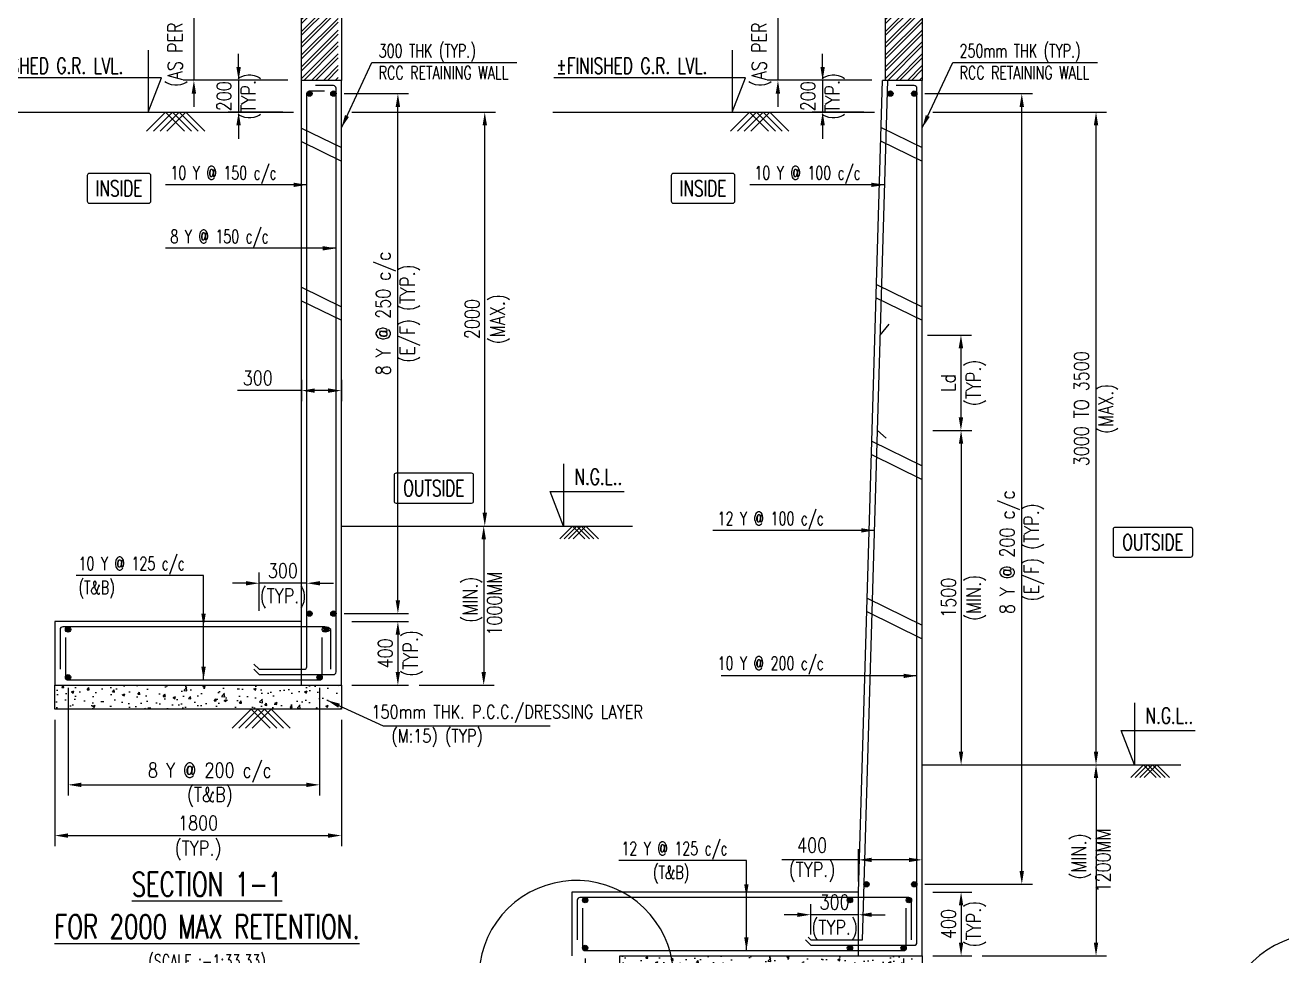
# Model space of a CAD drawing. Extents: x 345615 to 1272425, y -526289 to -156124.
# Drawn here: x 637032 to 660712, y -299115 to -281575 of the extents above; entities that cross this region are included whole.
import ezdxf
from ezdxf.enums import TextEntityAlignment as Align
from ezdxf.lldxf.tags import DXFTag

# ---------------------------------------------------------------- set-up
doc = ezdxf.new("R2010")
doc.units = 0
doc.header["$LTSCALE"] = 500
doc.header["$MEASUREMENT"] = 0
doc.header["$PDMODE"] = 35
doc.header["$PDSIZE"] = -15
doc.layers.get('DEFPOINTS').update_dxf_attribs({"color": 4})
for name, color, linetype in [('NO. BEAM', 3, 'Continuous'), ('S- PILE CAP', 4, 'Continuous'), ('S-COLUMN', 1, 'Continuous'), ('S-DIM-1', 5, 'Continuous'), ('S-FOOTING', 4, 'Continuous'), ('S-HATCH', 253, 'Continuous'), ('S-LEVEL SECTION', 3, 'Continuous'), ('S-PCC', 9, 'Continuous'), ('S-REINFORCEMENT', 6, 'Continuous'), ('S-RETAINING WALL', 6, 'Continuous'), ('S-TEXT', 2, 'Continuous'), ('S-TEXT-1', 4, 'Continuous'), ('S-TITIL', 6, 'Continuous'), ('TITLE', 4, 'Continuous')]:
    doc.layers.add(name, color=color, linetype=linetype)
doc.layers.add('RIDE-PROFILE', color=8, linetype='Continuous', lineweight=25)
doc.styles.add('ROMANS', font='simplex.shx', dxfattribs={"width": 0.8, "height": 275, "bigfont": 'bigfont.shx'})
tags = doc.linetypes.add('HIDDEN', pattern=[0.375, 0.25, -0.125]).pattern_tags.tags
tags[6:7] = [DXFTag(74, 4), DXFTag(75, 0), DXFTag(340, '0'), DXFTag(46, 1.0), DXFTag(50, 0.0), DXFTag(44, 0.0), DXFTag(45, 0.0)]
tags[4:5] = [DXFTag(74, 4), DXFTag(75, 0), DXFTag(340, '0'), DXFTag(46, 1.0), DXFTag(50, 0.0), DXFTag(44, 0.0), DXFTag(45, 0.0)]
doc.dimstyles.new('dim100', dxfattribs={"dimtxt": 250, "dimasz": 250, "dimexe": 200, "dimexo": 200, "dimgap": 100, "dimtad": 1, "dimdec": 0, "dimzin": 0, "dimdsep": 46, "dimtxsty": 'ROMANS', "dimcen": 0, "dimclrd": 5, "dimclre": 5, "dimclrt": 4, "dimadec": 0, "dimazin": 0, "dimtfac": 1, "dimtdec": 0, "dimtix": 1, "dimtofl": 0, "dimtmove": 2, "dimatfit": 3, "dimfxl": 0, "dimtolj": 1, "dimtzin": 0, "dimlwd": -1, "dimlwe": -1, "dimarcsym": 0})
doc.dimstyles.new('dim33.33', dxfattribs={"dimtxt": 250, "dimasz": 250, "dimexe": 200, "dimexo": 200, "dimgap": 100, "dimtad": 1, "dimdec": 0, "dimlfac": 0.333331, "dimzin": 0, "dimdsep": 46, "dimtxsty": 'ROMANS', "dimcen": 0, "dimclrd": 5, "dimclre": 5, "dimclrt": 4, "dimadec": 0, "dimazin": 0, "dimtfac": 1, "dimtdec": 0, "dimtix": 1, "dimtofl": 0, "dimtmove": 2, "dimatfit": 3, "dimfxl": 0, "dimtolj": 1, "dimtzin": 0, "dimlwd": -1, "dimlwe": -1, "dimarcsym": 0})

# ---------------------------------------------------------------- blocks, each defined once
blk = doc.blocks.new('*D215')
at = {"layer": 'DEFPOINTS', "color": 0}
for p in [(653785, -282865, 0), (655812, -282865), (653785, -297765, 0)]:
    blk.add_point(p, dxfattribs=at)
at = {"layer": 'S-DIM-1', "color": 5}
for p, q in [((653985, -282865), (656012, -282865)), ((653985, -297765), (656012, -297765))]:
    blk.add_line(p, q, dxfattribs=at)
at = {"layer": 'S-DIM-1', "color": 5, "lineweight": -3}
blk.add_line((655812, -297515), (655812, -283115), dxfattribs=at)
at = {"layer": 'S-DIM-1', "color": 5}
for points in [[(655770, -283115), (655853, -283115), (655812, -282865)], [(655770, -297515), (655853, -297515), (655812, -297765)]]:
    blk.add_solid(points, dxfattribs=at)
at = {"layer": 'S-DIM-1', "color": 4, "insert": (655812, -291509), "char_height": 275, "attachment_point": 5, "rotation": 90, "style": 'ROMANS'}
blk.add_mtext('\\A1;8 Y @ 200 c/c\\P(E/F) (TYP.)', dxfattribs=at)
blk = doc.blocks.new('*D216')
at = {"layer": 'DEFPOINTS', "color": 0}
for p in [(653935, -297915), (653935, -299115), (654668, -299115)]:
    blk.add_point(p, dxfattribs=at)
at = {"layer": 'S-DIM-1', "color": 5}
for p, q in [((654135, -297915), (654868, -297915)), ((654135, -299115), (654868, -299115))]:
    blk.add_line(p, q, dxfattribs=at)
at = {"layer": 'S-DIM-1', "color": 5, "lineweight": -3}
blk.add_line((654668, -298165), (654668, -298865), dxfattribs=at)
at = {"layer": 'S-DIM-1', "color": 5}
for points in [[(654626, -298165), (654709, -298165), (654668, -297915)], [(654626, -298865), (654709, -298865), (654668, -299115)]]:
    blk.add_solid(points, dxfattribs=at)
at = {"layer": 'S-DIM-1', "color": 4, "char_height": 275, "rotation": 90, "style": 'ROMANS'}
for s, insert, attachment_point in [('\\A1;(TYP.)', (654768, -298515), 2), ('\\A1;400', (654568, -298515), 8)]:
    blk.add_mtext(s, dxfattribs=dict(at, insert=insert, attachment_point=attachment_point))
blk = doc.blocks.new('*D217')
at = {"layer": 'DEFPOINTS', "color": 0}
for p in [(647585, -298965, -19), (653585, -298965, -19), (653585, -300256)]:
    blk.add_point(p, dxfattribs=at)
at = {"layer": 'S-DIM-1', "color": 5}
for p, q in [((647585, -299165), (647585, -300456)), ((653585, -299165), (653585, -300456)), ((647835, -300256), (653335, -300256))]:
    blk.add_line(p, q, dxfattribs=at)
for points in [[(647835, -300215), (647835, -300298), (647585, -300256)], [(653335, -300215), (653335, -300298), (653585, -300256)]]:
    blk.add_solid(points, dxfattribs=at)
at = {"layer": 'S-DIM-1', "color": 4, "insert": (651785, -300256), "char_height": 275, "attachment_point": 5, "style": 'ROMANS'}
blk.add_mtext('\\A1;10 Y @ 200 c/c\\P(T&B)', dxfattribs=at)
blk = doc.blocks.new('*D219')
at = {"layer": 'DEFPOINTS', "color": 0}
for p in [(653935, -283215, 0), (657211, -283215), (655715, -295515, 0)]:
    blk.add_point(p, dxfattribs=at)
at = {"layer": 'S-DIM-1', "color": 5}
for p, q in [((654135, -283215), (657411, -283215)), ((655915, -295515), (657411, -295515))]:
    blk.add_line(p, q, dxfattribs=at)
at = {"layer": 'S-DIM-1', "color": 5, "lineweight": -3}
blk.add_line((657211, -295265), (657211, -283465), dxfattribs=at)
at = {"layer": 'S-DIM-1', "color": 5}
for points in [[(657169, -283465), (657252, -283465), (657211, -283215)], [(657169, -295265), (657252, -295265), (657211, -295515)]]:
    blk.add_solid(points, dxfattribs=at)
at = {"layer": 'S-DIM-1', "color": 4, "insert": (657211, -288805), "char_height": 275, "attachment_point": 5, "rotation": 90, "style": 'ROMANS'}
blk.add_mtext('\\A1;{3000 TO 3500\\P(MAX.)}', dxfattribs=at)
blk = doc.blocks.new('*D220')
at = {"layer": 'DEFPOINTS', "color": 0}
for p in [(653185, -282615, -1), (652059, -283215), (653035, -283215, -1)]:
    blk.add_point(p, dxfattribs=at)
at = {"layer": 'S-DIM-1', "color": 5, "lineweight": -3}
for p, q in [((652059, -282365), (652059, -282115)), ((652059, -282615), (652059, -283215)), ((652059, -283465), (652059, -283715))]:
    blk.add_line(p, q, dxfattribs=at)
at = {"layer": 'S-DIM-1', "color": 5}
for p, q in [((652985, -282615), (651859, -282615)), ((652835, -283215), (651859, -283215))]:
    blk.add_line(p, q, dxfattribs=at)
for points in [[(652018, -282365), (652101, -282365), (652059, -282615)], [(652018, -283465), (652101, -283465), (652059, -283215)]]:
    blk.add_solid(points, dxfattribs=at)
at = {"layer": 'S-DIM-1', "color": 4, "insert": (652059, -282915), "char_height": 275, "attachment_point": 5, "rotation": 90, "style": 'ROMANS'}
blk.add_mtext('\\A1;200\\P(TYP.)', dxfattribs=at)
blk = doc.blocks.new('*D221')
at = {"layer": 'DEFPOINTS', "color": 0}
for p in [(653095, -279555), (651217, -282615), (653125, -282615)]:
    blk.add_point(p, dxfattribs=at)
at = {"layer": 'S-DIM-1', "color": 5, "lineweight": -3}
for p, q in [((651217, -279305), (651217, -279055)), ((651217, -279555), (651217, -282615)), ((651217, -282865), (651217, -283115))]:
    blk.add_line(p, q, dxfattribs=at)
at = {"layer": 'S-DIM-1', "color": 5}
for p, q in [((652895, -279555), (651017, -279555)), ((652925, -282615), (651017, -282615))]:
    blk.add_line(p, q, dxfattribs=at)
for points in [[(651175, -279305), (651258, -279305), (651217, -279555)], [(651175, -282865), (651258, -282865), (651217, -282615)]]:
    blk.add_solid(points, dxfattribs=at)
at = {"layer": 'S-DIM-1', "color": 4, "insert": (650907, -281085), "char_height": 275, "attachment_point": 5, "rotation": 90, "style": 'ROMANS'}
blk.add_mtext('\\A1;(AS PER ARCH REQU.)', dxfattribs=at)
blk = doc.blocks.new('*D222')
at = {"layer": 'DEFPOINTS', "color": 0}
for p in [(653835, -287415), (653935, -289215), (654665, -289215)]:
    blk.add_point(p, dxfattribs=at)
at = {"layer": 'S-DIM-1', "color": 5}
for p, q in [((654035, -287415), (654865, -287415)), ((654135, -289215), (654865, -289215))]:
    blk.add_line(p, q, dxfattribs=at)
at = {"layer": 'S-DIM-1', "color": 5, "lineweight": -3}
blk.add_line((654665, -287665), (654665, -288965), dxfattribs=at)
at = {"layer": 'S-DIM-1', "color": 5}
for points in [[(654623, -287665), (654707, -287665), (654665, -287415)], [(654623, -288965), (654707, -288965), (654665, -289215)]]:
    blk.add_solid(points, dxfattribs=at)
at = {"layer": 'S-DIM-1', "color": 4, "char_height": 275, "rotation": 90, "style": 'ROMANS'}
for s, insert, attachment_point in [('\\A1;(TYP.)', (654765, -288315), 2), ('\\A1;Ld', (654565, -288315), 8)]:
    blk.add_mtext(s, dxfattribs=dict(at, insert=insert, attachment_point=attachment_point))
blk = doc.blocks.new('*D223')
at = {"layer": 'DEFPOINTS', "color": 0}
for p in [(653935, -289215, 0), (653935, -295515), (654668, -295515)]:
    blk.add_point(p, dxfattribs=at)
at = {"layer": 'S-DIM-1', "color": 5}
for p, q in [((654135, -289215), (654868, -289215)), ((654135, -295515), (654868, -295515))]:
    blk.add_line(p, q, dxfattribs=at)
at = {"layer": 'S-DIM-1', "color": 5, "lineweight": -3}
blk.add_line((654668, -289465), (654668, -295265), dxfattribs=at)
at = {"layer": 'S-DIM-1', "color": 5}
for points in [[(654626, -289465), (654709, -289465), (654668, -289215)], [(654626, -295265), (654709, -295265), (654668, -295515)]]:
    blk.add_solid(points, dxfattribs=at)
at = {"layer": 'S-DIM-1', "color": 4, "char_height": 275, "rotation": 90, "style": 'ROMANS'}
for s, insert, attachment_point in [('\\A1;(MIN.)}', (654768, -292365), 2), ('\\A1;{1500', (654568, -292365), 8)]:
    blk.add_mtext(s, dxfattribs=dict(at, insert=insert, attachment_point=attachment_point))
blk = doc.blocks.new('*D224')
at = {"layer": 'DEFPOINTS', "color": 0}
for p in [(656372, -295515), (654868, -299115, 0), (657211, -299115)]:
    blk.add_point(p, dxfattribs=at)
at = {"layer": 'S-DIM-1', "color": 5}
for p, q in [((656572, -295515), (657411, -295515)), ((655068, -299115), (657411, -299115))]:
    blk.add_line(p, q, dxfattribs=at)
at = {"layer": 'S-DIM-1', "color": 5, "lineweight": -3}
blk.add_line((657211, -295765), (657211, -298865), dxfattribs=at)
at = {"layer": 'S-DIM-1', "color": 5}
for points in [[(657169, -295765), (657252, -295765), (657211, -295515)], [(657169, -298865), (657252, -298865), (657211, -299115)]]:
    blk.add_solid(points, dxfattribs=at)
at = {"layer": 'S-DIM-1', "color": 4, "insert": (657116, -297315), "char_height": 275, "attachment_point": 5, "rotation": 90, "style": 'ROMANS'}
blk.add_mtext('\\A1; (MIN.)\\P1200MM ', dxfattribs=at)
blk = doc.blocks.new('*D253')
at = {"layer": 'DEFPOINTS', "color": 0}
for p in [(642841, -282865, 0), (644056, -282865), (642841, -292665, 0)]:
    blk.add_point(p, dxfattribs=at)
at = {"layer": 'S-DIM-1', "color": 5}
for p, q in [((643041, -282865), (644256, -282865)), ((643041, -292665), (644256, -292665))]:
    blk.add_line(p, q, dxfattribs=at)
at = {"layer": 'S-DIM-1', "color": 5, "lineweight": -3}
blk.add_line((644056, -292415), (644056, -283115), dxfattribs=at)
at = {"layer": 'S-DIM-1', "color": 5}
for points in [[(644014, -283115), (644097, -283115), (644056, -282865)], [(644014, -292415), (644097, -292415), (644056, -292665)]]:
    blk.add_solid(points, dxfattribs=at)
at = {"layer": 'S-DIM-1', "color": 4, "insert": (644056, -287009), "char_height": 275, "attachment_point": 5, "rotation": 90, "style": 'ROMANS'}
blk.add_mtext('\\A1;{8 Y @ 250 c/c\\P(E/F) (TYP.)}', dxfattribs=at)
blk = doc.blocks.new('*D254')
at = {"layer": 'DEFPOINTS', "color": 0}
for p in [(642991, -292815), (642991, -294015), (644056, -294015)]:
    blk.add_point(p, dxfattribs=at)
at = {"layer": 'S-DIM-1', "color": 5}
for p, q in [((643191, -292815), (644256, -292815)), ((643191, -294015), (644256, -294015))]:
    blk.add_line(p, q, dxfattribs=at)
at = {"layer": 'S-DIM-1', "color": 5, "lineweight": -3}
blk.add_line((644056, -293065), (644056, -293765), dxfattribs=at)
at = {"layer": 'S-DIM-1', "color": 5}
for points in [[(644014, -293065), (644097, -293065), (644056, -292815)], [(644014, -293765), (644097, -293765), (644056, -294015)]]:
    blk.add_solid(points, dxfattribs=at)
at = {"layer": 'S-DIM-1', "color": 4, "char_height": 275, "rotation": 90, "style": 'ROMANS'}
for s, insert, attachment_point in [('\\A1;(TYP.)', (644156, -293415), 2), ('\\A1;400', (643956, -293415), 8)]:
    blk.add_mtext(s, dxfattribs=dict(at, insert=insert, attachment_point=attachment_point))
blk = doc.blocks.new('*D255')
at = {"layer": 'DEFPOINTS', "color": 0}
for p in [(637841, -293865, -19), (642581, -293865, -19), (642581, -295892)]:
    blk.add_point(p, dxfattribs=at)
at = {"layer": 'S-DIM-1', "color": 5}
for p, q in [((637841, -294065), (637841, -296092)), ((642581, -294065), (642581, -296092)), ((638091, -295892), (642331, -295892))]:
    blk.add_line(p, q, dxfattribs=at)
for points in [[(638091, -295851), (638091, -295934), (637841, -295892)], [(642331, -295851), (642331, -295934), (642581, -295892)]]:
    blk.add_solid(points, dxfattribs=at)
at = {"layer": 'S-DIM-1', "color": 4, "insert": (640511, -295892), "char_height": 275, "attachment_point": 5, "style": 'ROMANS'}
blk.add_mtext('\\A1;8 Y @ 200 c/c\\P(T&B)', dxfattribs=at)
blk = doc.blocks.new('*D256')
at = {"layer": 'DEFPOINTS', "color": 0}
for p in [(637591, -294465, -19), (642991, -294465, -19), (642991, -296848)]:
    blk.add_point(p, dxfattribs=at)
at = {"layer": 'S-DIM-1', "color": 5}
for p, q in [((637591, -294665), (637591, -297048)), ((642991, -294665), (642991, -297048)), ((637841, -296848), (642741, -296848))]:
    blk.add_line(p, q, dxfattribs=at)
for points in [[(637841, -296807), (637841, -296890), (637591, -296848)], [(642741, -296807), (642741, -296890), (642991, -296848)]]:
    blk.add_solid(points, dxfattribs=at)
at = {"layer": 'S-DIM-1', "color": 4, "char_height": 275, "style": 'ROMANS'}
for s, insert, attachment_point in [('\\A1;1800', (640291, -296748), 8), ('\\A1;(TYP.)', (640291, -296948), 2)]:
    blk.add_mtext(s, dxfattribs=dict(at, insert=insert, attachment_point=attachment_point))
blk = doc.blocks.new('*D257')
at = {"layer": 'DEFPOINTS', "color": 0}
for p in [(642991, -283215), (645693, -283215), (645201, -291015)]:
    blk.add_point(p, dxfattribs=at)
at = {"layer": 'S-DIM-1', "color": 5}
for p, q in [((643191, -283215), (645893, -283215)), ((645401, -291015), (645893, -291015))]:
    blk.add_line(p, q, dxfattribs=at)
at = {"layer": 'S-DIM-1', "color": 5, "lineweight": -3}
blk.add_line((645693, -290765), (645693, -283465), dxfattribs=at)
at = {"layer": 'S-DIM-1', "color": 5}
for points in [[(645652, -283465), (645735, -283465), (645693, -283215)], [(645652, -290765), (645735, -290765), (645693, -291015)]]:
    blk.add_solid(points, dxfattribs=at)
at = {"layer": 'S-DIM-1', "color": 4, "char_height": 275, "rotation": 90, "style": 'ROMANS'}
for s, insert, attachment_point in [('\\A1;(MAX.)}', (645793, -287115), 2), ('\\A1;{2000', (645593, -287115), 8)]:
    blk.add_mtext(s, dxfattribs=dict(at, insert=insert, attachment_point=attachment_point))
blk = doc.blocks.new('*D258')
at = {"layer": 'DEFPOINTS', "color": 0}
for p in [(642181, -282615, -1), (641055, -283215), (642091, -283215, -1)]:
    blk.add_point(p, dxfattribs=at)
at = {"layer": 'S-DIM-1', "color": 5, "lineweight": -3}
for p, q in [((641055, -282365), (641055, -282115)), ((641055, -282615), (641055, -283215)), ((641055, -283465), (641055, -283715))]:
    blk.add_line(p, q, dxfattribs=at)
at = {"layer": 'S-DIM-1', "color": 5}
for p, q in [((641981, -282615), (640855, -282615)), ((641891, -283215), (640855, -283215))]:
    blk.add_line(p, q, dxfattribs=at)
for points in [[(641013, -282365), (641096, -282365), (641055, -282615)], [(641013, -283465), (641096, -283465), (641055, -283215)]]:
    blk.add_solid(points, dxfattribs=at)
at = {"layer": 'S-DIM-1', "color": 4, "insert": (641055, -282915), "char_height": 275, "attachment_point": 5, "rotation": 90, "style": 'ROMANS'}
blk.add_mtext('\\A1;200\\P(TYP.)', dxfattribs=at)
blk = doc.blocks.new('*D259')
at = {"layer": 'DEFPOINTS', "color": 0}
for p in [(641441, -292093), (641441, -292815), (642341, -292688)]:
    blk.add_point(p, dxfattribs=at)
at = {"layer": 'S-DIM-1', "color": 5}
for p, q in [((641441, -292615), (641441, -291893)), ((642341, -292488), (642341, -291893))]:
    blk.add_line(p, q, dxfattribs=at)
at = {"layer": 'S-DIM-1', "color": 5, "lineweight": -3}
for p, q in [((641191, -292093), (640941, -292093)), ((642341, -292093), (641441, -292093)), ((642591, -292093), (642841, -292093))]:
    blk.add_line(p, q, dxfattribs=at)
at = {"layer": 'S-DIM-1', "color": 5}
for points in [[(641191, -292052), (641191, -292135), (641441, -292093)], [(642591, -292052), (642591, -292135), (642341, -292093)]]:
    blk.add_solid(points, dxfattribs=at)
at = {"layer": 'S-DIM-1', "color": 4, "char_height": 275, "style": 'ROMANS'}
for s, insert, attachment_point in [('\\A1;300', (641891, -291993), 8), ('\\A1;(TYP.)', (641891, -292193), 2)]:
    blk.add_mtext(s, dxfattribs=dict(at, insert=insert, attachment_point=attachment_point))
blk = doc.blocks.new('*D260')
at = {"layer": 'DEFPOINTS', "color": 0}
for p in [(642091, -279555), (640212, -282615), (642181, -282615)]:
    blk.add_point(p, dxfattribs=at)
at = {"layer": 'S-DIM-1', "color": 5, "lineweight": -3}
for p, q in [((640212, -279305), (640212, -279055)), ((640212, -279555), (640212, -282615)), ((640212, -282865), (640212, -283115))]:
    blk.add_line(p, q, dxfattribs=at)
at = {"layer": 'S-DIM-1', "color": 5}
for p, q in [((641891, -279555), (640012, -279555)), ((641981, -282615), (640012, -282615))]:
    blk.add_line(p, q, dxfattribs=at)
for points in [[(640171, -279305), (640254, -279305), (640212, -279555)], [(640171, -282865), (640254, -282865), (640212, -282615)]]:
    blk.add_solid(points, dxfattribs=at)
at = {"layer": 'S-DIM-1', "color": 4, "insert": (639903, -281085), "char_height": 275, "attachment_point": 5, "rotation": 90, "style": 'ROMANS'}
blk.add_mtext('\\A1;(AS PER ARCH REQU.)', dxfattribs=at)
blk = doc.blocks.new('*D263')
at = {"layer": 'DEFPOINTS', "color": 0}
for p in [(645145, -291015), (644256, -294015), (645673, -294015)]:
    blk.add_point(p, dxfattribs=at)
at = {"layer": 'S-DIM-1', "color": 5}
for p, q in [((645345, -291015), (645873, -291015)), ((644456, -294015), (645873, -294015))]:
    blk.add_line(p, q, dxfattribs=at)
at = {"layer": 'S-DIM-1', "color": 5, "lineweight": -3}
blk.add_line((645673, -291265), (645673, -293765), dxfattribs=at)
at = {"layer": 'S-DIM-1', "color": 5}
for points in [[(645631, -291265), (645715, -291265), (645673, -291015)], [(645631, -293765), (645715, -293765), (645673, -294015)]]:
    blk.add_solid(points, dxfattribs=at)
at = {"layer": 'S-DIM-1', "color": 4, "insert": (645646, -292476), "char_height": 275, "attachment_point": 5, "rotation": 90, "style": 'ROMANS'}
blk.add_mtext('\\A1; (MIN.)\\P1000MM ', dxfattribs=at)
blk = doc.blocks.new('*D297')
at = {"layer": 'DEFPOINTS', "color": 0}
for p in [(642241, -288058, -19), (642991, -288058, -19), (642241, -288462)]:
    blk.add_point(p, dxfattribs=at)
at = {"layer": 'S-DIM-1', "color": 5}
for p, q in [((642241, -288258), (642241, -288662)), ((642991, -288258), (642991, -288662))]:
    blk.add_line(p, q, dxfattribs=at)
at = {"layer": 'S-DIM-1', "color": 5, "lineweight": -3}
for p, q in [((642241, -288462), (641033, -288462)), ((642741, -288462), (642491, -288462))]:
    blk.add_line(p, q, dxfattribs=at)
at = {"layer": 'S-DIM-1', "color": 5}
for points in [[(642491, -288421), (642491, -288504), (642241, -288462)], [(642741, -288421), (642741, -288504), (642991, -288462)]]:
    blk.add_solid(points, dxfattribs=at)
at = {"layer": 'S-DIM-1', "color": 4, "insert": (641416, -288225), "char_height": 275, "attachment_point": 5, "style": 'ROMANS'}
blk.add_mtext('\\A1;300', dxfattribs=at)
blk = doc.blocks.new('*D312')
at = {"layer": 'DEFPOINTS', "color": 0}
for p in [(652735, -297306), (653935, -297842), (652735, -297915)]:
    blk.add_point(p, dxfattribs=at)
at = {"layer": 'S-DIM-1', "color": 5}
for p, q in [((652735, -297715), (652735, -297106)), ((653935, -297642), (653935, -297106))]:
    blk.add_line(p, q, dxfattribs=at)
at = {"layer": 'S-DIM-1', "color": 5, "lineweight": -3}
for p, q in [((652735, -297306), (651289, -297306)), ((653685, -297306), (652985, -297306))]:
    blk.add_line(p, q, dxfattribs=at)
at = {"layer": 'S-DIM-1', "color": 5}
for points in [[(652985, -297265), (652985, -297348), (652735, -297306)], [(653685, -297265), (653685, -297348), (653935, -297306)]]:
    blk.add_solid(points, dxfattribs=at)
at = {"layer": 'S-DIM-1', "color": 4, "insert": (651860, -297306), "char_height": 275, "attachment_point": 5, "style": 'ROMANS'}
blk.add_mtext('\\A1;400\\P(TYP.)', dxfattribs=at)
blk = doc.blocks.new('*D314')
at = {"layer": 'DEFPOINTS', "color": 0}
for p in [(651835, -298340), (652735, -298788), (651835, -298915)]:
    blk.add_point(p, dxfattribs=at)
at = {"layer": 'S-DIM-1', "color": 5, "lineweight": -3}
for p, q in [((651585, -298340), (651335, -298340)), ((652735, -298340), (651835, -298340)), ((652985, -298340), (653235, -298340))]:
    blk.add_line(p, q, dxfattribs=at)
at = {"layer": 'S-DIM-1', "color": 5}
for p, q in [((651835, -298715), (651835, -298140)), ((652735, -298588), (652735, -298140))]:
    blk.add_line(p, q, dxfattribs=at)
for points in [[(651585, -298298), (651585, -298381), (651835, -298340)], [(652985, -298298), (652985, -298381), (652735, -298340)]]:
    blk.add_solid(points, dxfattribs=at)
at = {"layer": 'S-DIM-1', "color": 4, "char_height": 275, "style": 'ROMANS'}
for s, insert, attachment_point in [('\\A1;300', (652285, -298240), 8), ('\\A1;(TYP.)', (652285, -298440), 2)]:
    blk.add_mtext(s, dxfattribs=dict(at, insert=insert, attachment_point=attachment_point))

msp = doc.modelspace()

# ---------------------------------------------------------------- hatches: boundary and pattern name
at = {"layer": 'S-HATCH'}
h = msp.add_hatch(dxfattribs=at)
h.set_pattern_fill('ANSI32', color=256, scale=420, style=0)
h.set_pattern_definition([(45, (-8048956.4, 118188.44), (-111.369318, 111.369318), []), (45, (-8048882.16, 118188.44), (-111.369318, 111.369318), [])])
h.paths.add_polyline_path([(642240.882, -280965.18), (642930.882, -280965.18), (642930.882, -279915.18), (642240.882, -279915.18)])
h.paths.add_polyline_path([(642930.882, -281265.18), (642240.882, -281265.18), (642240.882, -282615.18), (642930.882, -282615.18)])
h = msp.add_hatch(dxfattribs=at)
h.set_pattern_fill('ANSI32', color=256, scale=420, style=0)
h.set_pattern_definition([(45, (-8037951.97, 118188.44), (-111.369318, 111.369318), []), (45, (-8037877.73, 118188.44), (-111.369318, 111.369318), [])])
h.paths.add_polyline_path([(653245.316, -280965.18), (653935.316, -280965.18), (653935.316, -279915.18), (653245.316, -279915.18)])
h.paths.add_polyline_path([(653935.316, -281265.18), (653245.316, -281265.18), (653245.316, -282615.18), (653935.316, -282615.18)])
at = {"layer": 'S-PCC', "linetype": 'ByBlock'}
h = msp.add_hatch(dxfattribs=at)
h.set_pattern_fill('AR-CONC,_O', color=256, scale=66.666667)
h.set_pattern_definition([(50, (-16459276.54, 117312.04), (478.173455, -41.834757), [50, -550]), (355, (-16459276.54, 117312.04), (-92.500889, 501.461422), [40, -440]), (100.4514445, (-16459236.7, 117308.55), (385.672564, 459.626661), [42.493461, -467.428075]), (46.1842, (-16459276.54, 117445.4), (711.49422, -110.346187), [75, -825]), (96.6356355, (-16459217.25, 117436.2), (623.107964, 649.4124), [63.740228, -701.142507]), (351.184164, (-16459276.54, 117445.4), (623.107963, 649.4124), [60, -660]), (21, (-16459209.88, 117412.04), (397.938035, -268.412594), [50, -550]), (326, (-16459209.9, 117412.04), (162.210221, 483.433363), [40, -440]), (71.4514447, (-16459176.7, 117389.67), (560.148251, 215.020769), [42.49346, -467.428075]), (37.5, (-16459276.54, 117312.04), (8.1065702, 221.9292359), [0, -434.6666667, 0, -446.6666667, 0, -441.6666667]), (7.5, (-16459276.54, 117312.04), (175.3796916, 262.9411413), [0, -254.6666667, 0, -424.6666667, 0, -168.3333333]), (327.5, (-16459425.21, 117312.04), (355.8816241, -15.0365812), [0, -166.6666667, 0, -520, 0, -690]), (317.5, (-16459491.88, 117312.04), (388.7907796, 66.736655), [0, -216.6666667, 0, -345.3333333, 0, -490])])
h.paths.add_polyline_path([(637590.882, -294465.18), (637590.882, -294015.18), (642990.882, -294015.18), (642990.882, -294465.18)])
h = msp.add_hatch(dxfattribs=at)
h.set_pattern_fill('AR-CONC,_O', color=256, scale=66.666667)
h.set_pattern_definition([(50, (-16448272.1, 112212.04), (478.173455, -41.834757), [50, -550]), (355, (-16448272.1, 112212.04), (-92.500889, 501.461422), [40, -440]), (100.4514445, (-16448232.26, 112208.55), (385.672564, 459.626661), [42.493461, -467.428075]), (46.1842, (-16448272.1, 112345.4), (711.49422, -110.346187), [75, -825]), (96.6356355, (-16448212.8, 112336.2), (623.107964, 649.4124), [63.740228, -701.142507]), (351.184164, (-16448272.1, 112345.4), (623.107963, 649.4124), [60, -660]), (21, (-16448205.44, 112312.04), (397.938035, -268.412594), [50, -550]), (326, (-16448205.44, 112312.04), (162.210221, 483.433363), [40, -440]), (71.4514447, (-16448172.3, 112289.67), (560.148251, 215.020769), [42.49346, -467.428075]), (37.5, (-16448272.11, 112212.04), (8.1065702, 221.9292359), [0, -434.6666667, 0, -446.6666667, 0, -441.6666667]), (7.5, (-16448272.1, 112212.04), (175.3796916, 262.9411413), [0, -254.6666667, 0, -424.6666667, 0, -168.3333333]), (327.5, (-16448420.78, 112212.04), (355.8816241, -15.0365812), [0, -166.6666667, 0, -520, 0, -690]), (317.5, (-16448487.44, 112212.04), (388.7907796, 66.736655), [0, -216.6666667, 0, -345.3333333, 0, -490])])
h.paths.add_polyline_path([(648235.316, -299565.18), (648235.316, -299115.18), (653935.316, -299115.18), (653935.316, -299565.18)])

# ---------------------------------------------------------------- linework, layer by layer
at = {"color": 1}
for p, q in [((642990.882, -291015.18, -8.324), (648476.167, -291015.18, -8.324)), ((653935.316, -295515.18, -8.324), (658808.895, -295515.18, -8.324))]:
    msp.add_line(p, q, dxfattribs=at)
at = {"layer": 'NO. BEAM', "color": 7}
for points, elevation in [([(639362.301, -284370.243), (638242.301, -284370.243, 0.414213562), (638202.301, -284410.243), (638202.301, -284890.243, 0.414213562), (638242.301, -284930.243), (639362.301, -284930.243, 0.414213562), (639402.301, -284890.243), (639402.301, -284410.243, 0.414213562)], -8.324), ([(650366.735, -284370.243), (649246.735, -284370.243, 0.414213562), (649206.735, -284410.243), (649206.735, -284890.243, 0.414213562), (649246.735, -284930.243), (650366.735, -284930.243, 0.414213562), (650406.735, -284890.243), (650406.735, -284410.243, 0.414213562)], -8.324), ([(645443.43, -290020.832), (644023.43, -290020.832, 0.414213562), (643983.43, -290060.832), (643983.43, -290540.832, 0.414213562), (644023.43, -290580.832), (645443.43, -290580.832, 0.414213562), (645483.43, -290540.832), (645483.43, -290060.832, 0.414213562)], -8.324), ([(658993.523, -291039.376), (657573.523, -291039.376, 0.414213562), (657533.523, -291079.376), (657533.523, -291559.376, 0.414213562), (657573.523, -291599.376), (658993.523, -291599.376, 0.414213562), (659033.523, -291559.376), (659033.523, -291079.376, 0.414213562)], 20.933)]:
    msp.add_lwpolyline(points, format="xyb", close=True, dxfattribs=dict(at, elevation=elevation))
at = {"layer": 'RIDE-PROFILE', "color": 2, "linetype": 'HIDDEN', "ltscale": 1000}
for p, q in [((642240.882, -283515.18, -9.124), (642990.882, -283882.524, -9.124)), ((653159.222, -283502.399, -9.124), (653935.316, -283882.524, -9.124)), ((642240.882, -283770.08, -9.124), (642990.882, -284137.423, -9.124)), ((653151.831, -283753.679, -9.124), (653935.316, -284137.423, -9.124)), ((642240.882, -286515.18, -9.124), (642990.882, -286882.524, -9.124)), ((653072.239, -286459.796, -9.124), (653935.316, -286882.524, -9.124)), ((653064.849, -286711.076, -9.124), (653935.316, -287137.423, -9.124)), ((642240.882, -286770.08, -9.124), (642990.882, -287137.423, -9.124)), ((652985.257, -289417.193, -9.124), (653935.316, -289882.524, -9.124)), ((652977.866, -289668.473, -9.124), (653935.316, -290137.423, -9.124)), ((652898.275, -292374.59, -11.524), (653935.316, -292882.524, -11.524)), ((652890.884, -292625.869, -11.524), (653935.316, -293137.423, -11.524))]:
    msp.add_line(p, q, dxfattribs=at)
at = {"layer": 'S- PILE CAP', "color": 8, "linetype": 'HIDDEN', "ltscale": 1500}
for p, q in [((642240.882, -294015.18, -8.324), (642240.882, -292815.18, -8.324)), ((652735.316, -299115.18, -8.324), (652735.316, -297915.18, -8.324))]:
    msp.add_line(p, q, dxfattribs=at)
at = {"layer": 'S-COLUMN', "color": 4}
msp.add_line((642240.882, -282576.177, -8.324), (642240.882, -279915.18, -8.324), dxfattribs=at)
at = {"layer": 'S-COLUMN', "color": 4, "elevation": -8.324}
for points in [[(642240.882, -282615.18), (642240.882, -279915.18)], [(642990.882, -279915.18), (642990.882, -282615.18)], [(653245.316, -282615.18), (653245.316, -279915.18)], [(653935.316, -279915.18), (653935.316, -282615.18)]]:
    msp.add_lwpolyline(points, dxfattribs=at)
at = {"layer": 'S-FOOTING', "elevation": -8.324}
for points in [[(642240.882, -292815.18), (637590.882, -292815.18), (637590.882, -294015.18), (642990.882, -294015.18)], [(652735.316, -297915.18), (647335.316, -297915.18), (647335.316, -299115.18)], [(648235.316, -299115.18), (653935.316, -299115.18)]]:
    msp.add_lwpolyline(points, dxfattribs=at)
at = {"layer": 'S-LEVEL SECTION'}
for p, q in [((635971.71, -283215.18, -8.324), (642090.882, -283215.18, -8.324)), ((646976.144, -283215.18, -8.324), (653035.316, -283215.18, -8.324))]:
    msp.add_line(p, q, dxfattribs=at)
at = {"layer": 'S-LEVEL SECTION', "elevation": -8.324}
for points in [[(639352.23, -282044.781), (639352.23, -283215.18), (639602.23, -282565.18), (635991.601, -282565.18)], [(650356.664, -282044.781), (650356.664, -283215.18), (650606.664, -282565.18), (646996.035, -282565.18)], [(647174.163, -289844.781), (647174.163, -291015.18), (646924.163, -290365.18), (648317.894, -290365.18)], [(657935.746, -294344.781), (657935.746, -295515.18), (657685.746, -294865.18), (659079.476, -294865.18)]]:
    msp.add_lwpolyline(points, dxfattribs=at)
at = {"layer": 'S-PCC', "elevation": -8.324}
for points in [[(639321.957, -283573.153), (639679.93, -283215.18), (640037.903, -283573.153)], [(639448.52, -283573.153), (639806.492, -283215.18), (640164.465, -283573.153)], [(639575.082, -283573.153), (639933.055, -283215.18), (640291.028, -283573.153)], [(639701.645, -283573.153), (640059.617, -283215.18), (640417.59, -283573.153)], [(650326.391, -283573.153), (650684.364, -283215.18), (651042.337, -283573.153)], [(650452.954, -283573.153), (650810.926, -283215.18), (651168.899, -283573.153)], [(650579.516, -283573.153), (650937.489, -283215.18), (651295.462, -283573.153)], [(650706.079, -283573.153), (651064.051, -283215.18), (651422.024, -283573.153)], [(647581.671, -291253.829), (647343.023, -291015.18), (647104.374, -291253.829)], [(647666.046, -291253.829), (647427.398, -291015.18), (647188.749, -291253.829)], [(647750.421, -291253.829), (647511.773, -291015.18), (647273.124, -291253.829)], [(647834.796, -291253.829), (647596.148, -291015.18), (647357.499, -291253.829)], [(641647.258, -294823.153), (641289.285, -294465.18), (640931.312, -294823.153)], [(641773.82, -294823.153), (641415.847, -294465.18), (641057.875, -294823.153)], [(641900.383, -294823.153), (641542.41, -294465.18), (641184.437, -294823.153)], [(642026.945, -294823.153), (641668.972, -294465.18), (641311, -294823.153)], [(658343.254, -295753.829), (658104.605, -295515.18), (657865.957, -295753.829)], [(658427.629, -295753.829), (658188.98, -295515.18), (657950.332, -295753.829)], [(658512.004, -295753.829), (658273.355, -295515.18), (658034.707, -295753.829)], [(658596.379, -295753.829), (658357.73, -295515.18), (658119.082, -295753.829)]]:
    msp.add_lwpolyline(points, dxfattribs=at)
for points in [[(637590.882, -294465.18), (637590.882, -294015.18), (642990.882, -294015.18), (642990.882, -294465.18)], [(648235.316, -299565.18), (648235.316, -299115.18), (653935.316, -299115.18), (653935.316, -299565.18)]]:
    msp.add_lwpolyline(points, close=True, dxfattribs=at)
at = {"layer": 'S-REINFORCEMENT', "color": 5, "ltscale": 10, "elevation": -8.324}
for points in [[(641340.882, -293715.18), (641440.882, -293815.18), (642840.882, -293815.18, 0.414213562), (642890.882, -293765.18), (642890.882, -282765.18, 0.414213562), (642840.882, -282715.18), (642500.882, -282715.18)], [(651735.316, -298815.18), (651835.316, -298915.18), (653785.316, -298915.18, 0.414213562), (653835.316, -298865.18), (653835.316, -282765.18, 0.414213562), (653785.316, -282715.18), (653445.316, -282715.18)], [(641340.882, -293615.18), (641440.882, -293715.18), (642290.882, -293715.18, 0.414213562), (642340.882, -293665.18), (642340.882, -282865.18, -0.414213562), (642390.882, -282815.18), (642670.882, -282815.18)], [(642790.882, -293715.18), (642790.882, -292965.18, 0.242400153), (642680.882, -292915.18), (637740.882, -292915.18, 0.414213562), (637690.882, -292965.18), (637690.882, -293715.18)], [(637790.882, -293115.18), (637790.882, -293865.18, 0.414213562), (637840.882, -293915.18), (642580.882, -293915.18, 0.414213562), (642630.882, -293865.18), (642630.882, -293115.18)], [(653735.316, -298815.18), (653735.316, -298065.18, 0.414213562), (653685.316, -298015.18), (647485.316, -298015.18, 0.414213562), (647435.316, -298065.18), (647435.316, -298815.18)], [(647535.316, -298215.18), (647535.316, -298965.18, 0.414213562), (647585.316, -299015.18), (653585.316, -299015.18, 0.414213562), (653635.316, -298965.18), (653635.316, -298215.18)]]:
    msp.add_lwpolyline(points, format="xyb", dxfattribs=at)
for points in [[(652808.889, -298815.18), (653285.273, -282618.12)], [(653144.183, -287415.18), (653313.499, -287208.649)], [(653091.242, -289215.18), (653257.33, -289360.446)], [(651785.316, -298765.18), (651835.316, -298815.18), (652808.889, -298815.18)]]:
    msp.add_lwpolyline(points, dxfattribs=at)
at = {"layer": 'S-REINFORCEMENT', "color": 5, "ltscale": 10, "const_width": 50, "elevation": -8.324}
for points in [[(642365.882, -282865.18, 1), (642415.882, -282865.18, 1)], [(642815.882, -282865.18, 1), (642865.882, -282865.18, 1)], [(653310.316, -282865.18, 1), (653360.316, -282865.18, 1)], [(653760.316, -282865.18, 1), (653810.316, -282865.18, 1)], [(642365.882, -292665.179, 1), (642415.882, -292665.179, 1)], [(642815.882, -292665.179, 1), (642865.882, -292665.179, 1)], [(637865.882, -292965.18, 1), (637815.882, -292965.18, 1)], [(642655.882, -292965.18, -0.454545455), (642765.882, -292965.18, -0.454545455)], [(637865.882, -293865.18, -1), (637815.882, -293865.18, -1)], [(642605.882, -293865.18, -1), (642555.882, -293865.18, -1)], [(652860.316, -297765.179, 1), (652910.316, -297765.179, 1)], [(653760.316, -297765.179, 1), (653810.316, -297765.179, 1)], [(647610.316, -298065.18, 1), (647560.316, -298065.18, 1)], [(652598.466, -298065.18, 1), (652548.466, -298065.18, 1)], [(653660.316, -298065.18, -1), (653710.316, -298065.18, -1)], [(647610.316, -298965.18, -1), (647560.316, -298965.18, -1)], [(652598.466, -298965.18, -1), (652548.466, -298965.18, -1)], [(653610.316, -298965.18, -1), (653560.316, -298965.18, -1)]]:
    msp.add_lwpolyline(points, format="xyb", close=True, dxfattribs=at)
at = {"layer": 'S-REINFORCEMENT', "color": 5, "ltscale": 10}
for centre in [(642390.882, -282865.18, -8.324), (642840.882, -282865.18, -8.324), (653335.316, -282865.18, -8.324), (653785.316, -282865.18, -8.324), (642390.882, -292665.179, -8.324), (642840.882, -292665.179, -8.324), (637840.882, -292965.18, -8.324), (642680.882, -292965.18, -8.324), (637840.882, -293865.18, -8.324), (642580.882, -293865.18, -8.324), (652885.316, -297765.179, -8.324), (653785.316, -297765.179, -8.324), (647585.316, -298065.18, -8.324), (652573.466, -298065.18, -8.324), (653685.316, -298065.18, -8.324), (647585.316, -298965.18, -8.324), (652573.466, -298965.18, -8.324), (653585.316, -298965.18, -8.324)]:
    msp.add_circle(centre, 50, dxfattribs=at)
at = {"layer": 'S-RETAINING WALL', "color": 4}
for p, q in [((642990.882, -282615.18, -8.324), (642240.882, -282615.18, -8.324)), ((653935.316, -282615.18, -8.324), (653185.316, -282615.18, -8.324))]:
    msp.add_line(p, q, dxfattribs=at)
at = {"layer": 'S-RETAINING WALL', "color": 4, "elevation": -8.324}
for points in [[(642240.882, -292815.18), (642240.882, -282615.18)], [(642990.882, -294015.18), (642990.882, -282615.18)], [(652735.316, -297915.18), (653185.316, -282615.18)], [(653935.316, -299115.18), (653935.316, -282615.18)]]:
    msp.add_lwpolyline(points, dxfattribs=at)
at = {"layer": 'S-TEXT', "color": 2, "ltscale": 11}
for centre in [(647417.468, -299529.624, -8.324), (661448.434, -300534.328, -8.324)]:
    msp.add_arc(centre, 1835.17, 245.2363728, 217.472373, dxfattribs=at)

# ---------------------------------------------------------------- texts
at = {"layer": 'S-LEVEL SECTION', "style": 'ROMANS', "width": 0.7}
for s, p in [('%%PFINISHED G.R. LVL.', (636038.363, -282340.18, -8.324)), ('%%PFINISHED G.R. LVL.', (647042.797, -282340.18, -8.324)), ('N.G.L..', (647383.629, -290087.627, 20.933)), ('N.G.L..', (658145.212, -294587.627, 20.933))]:
    msp.add_text(s, height=300, dxfattribs=at).set_placement(p, align=Align.MIDDLE_LEFT)
at = {"layer": 'S-TEXT', "style": 'ROMANS', "width": 0.7}
msp.add_text('(SCALE :-1:33.33)', height=250, dxfattribs=at).set_placement((640459.77, -299214.94, 11.093), align=Align.MIDDLE_CENTER)
at = {"layer": 'S-TEXT-1', "style": 'ROMANS'}
for s, width, p in [('300 THK (TYP.)', 0.7, (643694.184, -282056.946, -8.324)), ('250mm THK (TYP.)', 0.7, (654638.618, -282056.946, -8.324)), ('RCC RETAINING WALL', 0.7, (643694.184, -282471.232, -8.324)), ('RCC RETAINING WALL', 0.7, (654638.618, -282471.232, -8.324)), ('10 Y @ 150 c/c', 0.7, (639768.923, -284359.499, -8.324)), ('10 Y @ 100 c/c', 0.7, (650773.357, -284359.499, -8.324)), ('8 Y @ 150 c/c', 0.7, (639768.923, -285555.956, -8.324)), ('12 Y @ 100 c/c', 0.7, (650080.093, -290870.715, -8.324)), ('10 Y @ 125 c/c', 0.7, (638038.001, -291720.56, -8.324)), ('(T&B)', 0.7, (638038.001, -292170.56, -8.324)), ('10 Y @ 200 c/c', 0.7, (650080.093, -293601.288, -8.324)), ('150mm THK. P.C.C./DRESSING LAYER', 0.8, (643556.798, -294515.612, 181.263)), ('(M:15) (TYP)', 0.8, (643932.554, -294970.466, 181.263)), ('12 Y @ 125 c/c', 0.7, (648267.166, -297090.99, -8.324)), ('(T&B)', 0.7, (648862.325, -297540.99, -8.324))]:
    msp.add_text(s, height=250, dxfattribs=dict(at, width=width)).set_placement(p, align=Align.MIDDLE_LEFT)
at = {"layer": 'S-TITIL', "style": 'ROMANS', "width": 0.7}
for s, p in [('%%USECTION 1-1', (640459.77, -297764.94, 11.093)), ('%%UFOR 2000 MAX RETENTION.', (640459.77, -298564.94, 11.093))]:
    msp.add_text(s, height=450, dxfattribs=at).set_placement(p, align=Align.MIDDLE_CENTER)
at = {"layer": 'TITLE', "color": 2, "style": 'ROMANS', "width": 0.7}
for s, p in [('INSIDE', (638802.301, -284650.243, -8.324)), ('INSIDE', (649806.735, -284650.243, -8.324)), ('OUTSIDE', (644733.43, -290300.832, -8.324)), ('OUTSIDE', (658283.523, -291319.376, 20.933))]:
    msp.add_text(s, height=300, dxfattribs=at).set_placement(p, align=Align.MIDDLE_CENTER)

# ---------------------------------------------------------------- dimensions: what is measured, and where the dimension line sits
at = {"layer": 'S-DIM-1'}
for base, p1, p2, angle, text, override, picture, middle in [((640212.382, -282615.18, -8.324), (642090.882, -279555.18, -8.324), (642180.882, -282615.18, -8.324), 90, '(AS PER ARCH REQU.)', {"dimtofl": 1, "dimtmove": 0, "dimlwd": 65533}, '*D260', (639902.858, -281085.18, -8.324)), ((651216.816, -282615.18, -8.324), (653095.316, -279555.18, -8.324), (653125.316, -282615.18, -8.324), 90, '(AS PER ARCH REQU.)', {"dimtofl": 1, "dimtmove": 0, "dimlwd": 65533}, '*D221', (650907.292, -281085.18, -8.324)), ((645693.39, -283215.18, -8.324), (645200.584, -291015.18, -8.324), (642990.882, -283215.18, -8.324), 270, '{2000\\X(MAX.)}', {"dimtxt": 250, "dimasz": 250, "dimtxsty": 'ROMANS', "dimtofl": 1, "dimtmove": 0, "dimlwd": 65533}, '*D257', (645693.39, -287115.18, -8.324)), ((654664.995, -289215.18, -8.324), (653835.316, -287415.18, -8.324), (653935.316, -289215.18, -8.324), 90, 'Ld\\X(TYP.)', {"dimtxt": 250, "dimasz": 250, "dimtofl": 1, "dimtmove": 0, "dimlwd": 65533}, '*D222', (654664.995, -288315.18, -8.324)), ((654667.632, -295515.18, -8.324), (653935.316, -289215.18, -8.324), (653935.316, -295515.18, -8.324), 90, '{1500\\X(MIN.)}', {"dimtxt": 250, "dimasz": 250, "dimtxsty": 'ROMANS', "dimtofl": 1, "dimtmove": 0, "dimlwd": 65533}, '*D223', (654667.632, -292365.18, -8.324)), ((641440.882, -292093.477, -8.324), (642340.882, -292688.376, -8.324), (641440.882, -292815.18, -8.324), 180, '<>\\X(TYP.)', {"dimtxt": 250, "dimasz": 250, "dimtofl": 1, "dimtmove": 0, "dimlwd": 65533}, '*D259', (641890.882, -292093.477, -8.324)), ((644055.514, -294015.18, -8.324), (642990.882, -292815.18, -8.324), (642990.882, -294015.18, -8.324), 90, '<>\\X(TYP.)', {"dimtxt": 250, "dimasz": 250, "dimtofl": 1, "dimtmove": 0, "dimlwd": 65533}, '*D254', (644055.514, -293415.18, -8.324)), ((651835.316, -298339.524, -8.324), (652735.316, -298788.376, -8.324), (651835.316, -298915.18, -8.324), 180, '<>\\X(TYP.)', {"dimtxt": 250, "dimasz": 250, "dimtofl": 1, "dimtmove": 0, "dimlwd": 65533}, '*D314', (652285.316, -298339.524, -8.324)), ((654667.632, -299115.18, -8.324), (653935.316, -297915.18, -8.324), (653935.316, -299115.18, -8.324), 90, '<>\\X(TYP.)', {"dimtxt": 250, "dimasz": 250, "dimtofl": 1, "dimtmove": 0, "dimlwd": 65533}, '*D216', (654667.632, -298515.18, -8.324))]:
    dim = msp.add_linear_dim(base=base, p1=p1, p2=p2, angle=angle, text=text, dimstyle='dim33.33', override=override, dxfattribs=at)
    dim.commit()
    dim.dimension.update_dxf_attribs({"geometry": picture, "text_midpoint": middle})
for base, p1, p2, angle, text, override, picture, middle in [((641054.764, -283215.18, -7.071), (642180.882, -282615.18, -8.324), (642090.882, -283215.18, -8.324), 90, '<>\\X(TYP.)', {"dimtofl": 1, "dimtmove": 0, "dimlwd": 65533}, '*D258', (641054.764, -282915.18, -7.071)), ((652059.198, -283215.18, -7.071), (653185.316, -282615.18, -8.324), (653035.316, -283215.18, -8.324), 90, '<>\\X(TYP.)', {"dimtofl": 1, "dimtmove": 0, "dimlwd": 65533}, '*D220', (652059.198, -282915.18, -7.071)), ((644055.514, -282865.18, -8.324), (642840.882, -292665.179, -8.324), (642840.882, -282865.18, -8.324), 90, '{8 Y @ 250 c/c\\X(E/F) (TYP.)}', {"dimtxt": 250, "dimasz": 250, "dimtxsty": 'ROMANS', "dimtofl": 1, "dimtmove": 0, "dimlwd": 65533}, '*D253', (644055.514, -287009.247, -8.324)), ((655811.635, -282865.18, -8.324), (653785.316, -297765.179, -8.324), (653785.316, -282865.18, -8.324), 90, '8 Y @ 200 c/c\\X(E/F) (TYP.)', {"dimtxt": 250, "dimasz": 250, "dimtofl": 1, "dimtmove": 0, "dimlwd": 65533}, '*D215', (655811.635, -291509.247, -8.324)), ((657210.677, -283215.18, -8.324), (655714.555, -295515.18, -8.324), (653935.316, -283215.18, -8.324), 270, '{3000 TO 3500\\X(MAX.)}', {"dimtxt": 250, "dimasz": 250, "dimtxsty": 'ROMANS', "dimtofl": 1, "dimtmove": 0, "dimlwd": 65533}, '*D219', (657210.677, -288805.376, -8.324)), ((645672.873, -294015.18, -8.324), (645145.368, -291015.18, -8.324), (644255.514, -294015.18, -8.324), 90, ' (MIN.)\\P<>MM ', {"dimtxsty": 'ROMANS', "dimtofl": 1, "dimtmove": 1, "dimlwd": 65533}, '*D263', (646138.942, -292476.264, -8.324)), ((657210.677, -299115.18, -8.324), (656372.106, -295515.18, -8.324), (654867.632, -299115.18, -8.324), 90, ' (MIN.)\\P<>MM ', {"dimtxsty": 'ROMANS', "dimtofl": 1, "dimtmove": 1, "dimlwd": 65533}, '*D224', (657608.58, -297315.18, -8.324)), ((652735.316, -297306.25, -8.324), (653935.316, -297841.916, -8.324), (652735.316, -297915.18, -8.324), 180, '<>\\X(TYP.)', {"dimtxt": 250, "dimasz": 250, "dimtofl": 1, "dimtmove": 0, "dimlwd": 65533}, '*D312', (651860.316, -297306.25, -8.324))]:
    dim = msp.add_linear_dim(base=base, p1=p1, p2=p2, angle=angle, text=text, dimstyle='dim33.33', override=override, dxfattribs=at)
    dim.commit()
    dim.dimension.update_dxf_attribs({"geometry": picture, "text_midpoint": middle, "dimtype": 160})
for base, p1, p2, text, override, picture, middle in [((642240.882, -288462.275, 11.093), (642990.882, -288057.594, -8.324), (642240.882, -288057.594, -8.324), '300', {"dimtofl": 1, "dimtmove": 0, "dimlwd": 65533}, '*D297', (641415.882, -288462.275, 11.093)), ((642580.882, -295892.493, 11.093), (637840.882, -293865.18, -8.324), (642580.882, -293865.18, -8.324), '8 Y @ 200 c/c\\X(T&B)', {"dimtxt": 250, "dimasz": 250, "dimtmove": 0}, '*D255', (640510.882, -295892.493, 11.093)), ((653585.316, -300256.474, 11.093), (647585.316, -298965.18, -8.324), (653585.316, -298965.18, -8.324), '10 Y @ 200 c/c\\X(T&B)', {"dimtxt": 250, "dimasz": 250, "dimtmove": 0}, '*D217', (651785.316, -300256.474, 11.093))]:
    dim = msp.add_linear_dim(base=base, p1=p1, p2=p2, text=text, dimstyle='dim33.33', override=override, dxfattribs=at)
    dim.commit()
    dim.dimension.update_dxf_attribs({"geometry": picture, "text_midpoint": middle, "dimtype": 160})
dim = msp.add_linear_dim(base=(642990.882, -296848.238, 11.093), p1=(637590.882, -294465.18, -8.324), p2=(642990.882, -294465.18, -8.324), text='<>\\X(TYP.)', dimstyle='dim33.33', override={"dimtxt": 250, "dimasz": 250, "dimtmove": 0}, dxfattribs=at)
dim.commit()
dim.dimension.update_dxf_attribs({"geometry": '*D256', "text_midpoint": (640290.882, -296848.238, 11.093)})

# ---------------------------------------------------------------- leaders
for points, override in [([(640393.673, -292915.18, -8.324), (640393.673, -291945.56, -8.324), (637992.926, -291945.56, -8.324)], {"dimtad": 0, "dimarcsym": 1}), ([(640393.673, -293915.18, -8.324), (640393.673, -291945.56, -8.324), (637992.926, -291945.56, -8.324)], {"dimgap": 100, "dimtad": 0, "dimarcsym": 1}), ([(650622.838, -298015.18, -8.324), (650622.838, -297315.99, -8.324), (648222.091, -297315.99, -8.324)], {"dimtad": 0, "dimarcsym": 1}), ([(650622.838, -299015.18, -8.324), (650622.838, -297315.99, -8.324), (648222.091, -297315.99, -8.324)], {"dimgap": 100, "dimtad": 0, "dimarcsym": 1})]:
    msp.add_leader(points, dimstyle='dim100', override=override)
for points in [[(642990.882, -283513.371, -8.324), (643566.148, -282281.946, -8.324), (646297.046, -282281.946, -8.324)], [(653935.316, -283513.371, -8.324), (654510.582, -282281.946, -8.324), (657241.48, -282281.946, -8.324)], [(642339.806, -284584.499, -8.324), (639680.351, -284584.499, -8.324)], [(653227.438, -284584.499, -8.324), (650684.785, -284584.499, -8.324)], [(642889.806, -285780.956, -8.324), (639680.351, -285780.956, -8.324)], [(653035.899, -291096.829, -8.324), (649991.522, -291095.715, -8.324)], [(653835.316, -293838.503, -8.324), (650144.44, -293838.503, -8.324)], [(642720.382, -294296.724, -8.324), (643776.882, -294782.181, -8.324), (646925.807, -294782.181, -8.324)]]:
    msp.add_leader(points, dimstyle='dim100', dxfattribs=at)

doc.saveas('drawing.dxf')
